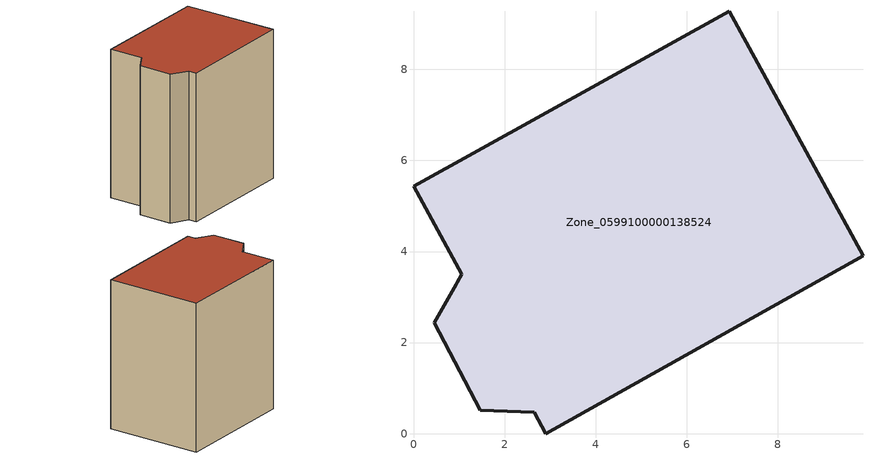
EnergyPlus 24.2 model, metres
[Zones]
Zone_0599100000138524
 floor ground (C_G): 0.94,3.28 0.96,3.33 1.06,3.5 0,5.44 6.94,9.28 9.87,3.91 2.91,0 2.65,0.47 1.47,0.52 0.45,2.44 z0
 wall outside (C_F): 1.47,0.52 2.65,0.47 2.91,0 9.87,3.91 6.94,9.28 0,5.44 1.06,3.5 0.96,3.33 0.94,3.28 0.45,2.44 1.47,0.52 z0:9.5
 roof outside (C_R): 0.96,3.33 0.94,3.28 0.45,2.44 1.47,0.52 2.65,0.47 2.91,0 9.87,3.91 6.94,9.28 0,5.44 1.06,3.5 z9.5
[BUILDING]
Pand.0599100000138524: North Axis=0; Terrain=City; Loads Convergence Tolerance Value=0.04; Temperature Convergence Tolerance Value=0.4; Solar Distribution=FullExterior; Maximum Number of Warmup Days=25; Minimum Number of Warmup Days=1
[Site:Location]
Rotterdam.The.Hague.AP_ZH_NLD Design_Conditions: Latitude=51.96; Longitude=4.45; Time Zone=1; Elevation=-4.5
[SITE:GROUNDTEMPERATURE:BUILDINGSURFACE]
18, 18, 18, 18, 18, 18, 18, 18, 18, 18, 18, 18
[MATERIAL] Thermal Absorptance=0.9; Solar Absorptance=0.7; Visible Absorptance=0.7
Name | Roughness | Thickness | Conductivity | Density | Specific Heat
G.TI.1946 | MediumSmooth | 0.15 | 1 | 540 | 1210
F.TI.1946 | Rough | 0.3 | 0.857143 | 1920 | 840
R.TI.1946 | MediumRough | 0.2 | 0.1 | 1500 | 1000
[CONSTRUCTION]
C_G: G.TI.1946
C_F: F.TI.1946
C_R: R.TI.1946
[ZONE]
Zone_0599100000138524: Type=1; Multiplier=1; Ceiling Height=Autocalculate; Volume=Autocalculate; Floor Area=autocalculate; Part of Total Floor Area=Yes
[ZONEINFILTRATION:DESIGNFLOWRATE]
Infil_Zone_0599100000138524: Zone or ZoneList or Space or SpaceList=Zone_0599100000138524; Schedule=AlwaysOn; Design Flow Rate Calculation Method=Flow/Area; Flow Rate per Floor Area=0.003; Constant Term Coefficient=1; Temperature Term Coefficient=0; Velocity Term Coefficient=0; Velocity Squared Term Coefficient=0
[HVACTEMPLATE:ZONE:IDEALLOADSAIRSYSTEM]
Zone_0599100000138524: Maximum Heating Supply Air Temperature=50; Minimum Cooling Supply Air Temperature=13; Maximum Heating Supply Air Humidity Ratio=0.0156; Minimum Cooling Supply Air Humidity Ratio=0.0077; Heating Limit=NoLimit; Cooling Limit=NoLimit; Dehumidification Control Type=ConstantSensibleHeatRatio; Cooling Sensible Heat Ratio=0.7; Dehumidification Setpoint=60; Humidification Control Type=None; Humidification Setpoint=30; Outdoor Air Method=None; Outdoor Air Flow Rate per Person=0.00944; Outdoor Air Flow Rate per Zone Floor Area=0; Outdoor Air Flow Rate per Zone=0; Demand Controlled Ventilation Type=None; Outdoor Air Economizer Type=NoEconomizer; Heat Recovery Type=None; Sensible Heat Recovery Effectiveness=0.7; Latent Heat Recovery Effectiveness=0.65
[ZONECONTROL:THERMOSTAT]
ThermostatControl_Zone_0599100000138524: Zone or ZoneList=Zone_0599100000138524; Control Type Schedule=DualSetpointControlType; Control 1=Thermostat_Zone_0599100000138524; Temperature Difference Between Cutout And Setpoint=0
[THERMOSTATSETPOINT:DUALSETPOINT]
Thermostat_Zone_0599100000138524: Heating Setpoint Temperature Schedule=HeatingSetpoint_Zone_0599100000138524; Cooling Setpoint Temperature Schedule=CoolingSetpoint_Zone_0599100000138524
[SCHEDULE:COMPACT]
HeatingSetpoint_Zone_0599100000138524: Through: 12/31, For: AllDays, Until: 24:00, 21
CoolingSetpoint_Zone_0599100000138524: Through: 12/31, For: AllDays, Until: 24:00, 24
DualSetpointControlType: Through: 12/31, For: AllDays, Until: 24:00, 4
AlwaysOn: Through: 12/31, For: AllDays, Until: 24:00, 1
